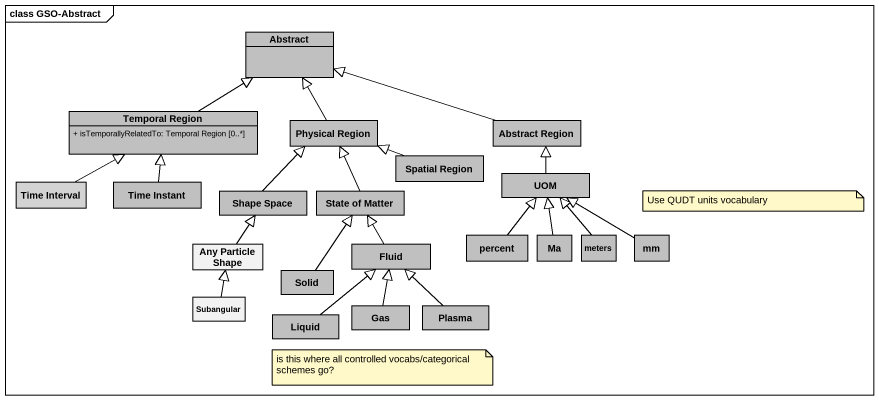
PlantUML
@startuml
mainframe class GSO-Abstract
hide circle
hide empty members
skinparam classAttributeIconSize 0
class "Abstract" as Abstract_ #C0C0C0
class "Temporal Region" as Temporal_Region #C0C0C0 {
  + isTemporallyRelatedTo: Temporal Region [0..*]
}
class "Physical Region" as Physical_Region #C0C0C0
class "Abstract Region" as Abstract_Region #C0C0C0
class "Time Interval" as Time_Interval #D3D3D3
class "Time Instant" as Time_Instant #C0C0C0
class "Shape Space" as Shape_Space #C0C0C0
class "State of Matter" as State_of_Matter #C0C0C0
class "Spatial Region" as Spatial_Region #C0C0C0
class UOM #C0C0C0
class "Any Particle Shape" as Any_Particle_Shape
class Solid #C0C0C0
class Fluid #C0C0C0
class percent #C0C0C0
class Ma #C0C0C0
class meters #C0C0C0
class mm #C0C0C0
class Subangular
class Gas #C0C0C0
class Plasma #C0C0C0
class Liquid #C0C0C0
Temporal_Region -up-|> Abstract_
Physical_Region -up-|> Abstract_
Abstract_Region -left-|> Abstract_
Time_Interval -right-|> Temporal_Region
Time_Instant -up-|> Temporal_Region
Shape_Space -up-|> Physical_Region
State_of_Matter -up-|> Physical_Region
Spatial_Region -left-|> Physical_Region
UOM -up-|> Abstract_Region
Any_Particle_Shape -up-|> Shape_Space
Solid -up-|> State_of_Matter
Fluid -up-|> State_of_Matter
percent -up-|> UOM
Ma -up-|> UOM
meters -up-|> UOM
mm -left-|> UOM
Subangular -up-|> Any_Particle_Shape
Gas -up-|> Fluid
Plasma -up-|> Fluid
Liquid -up-|> Fluid
note as N1
  Use QUDT units vocabulary
end note
note as N2
  is this where all controlled vocabs/categorical schemes go?
end note
@enduml
